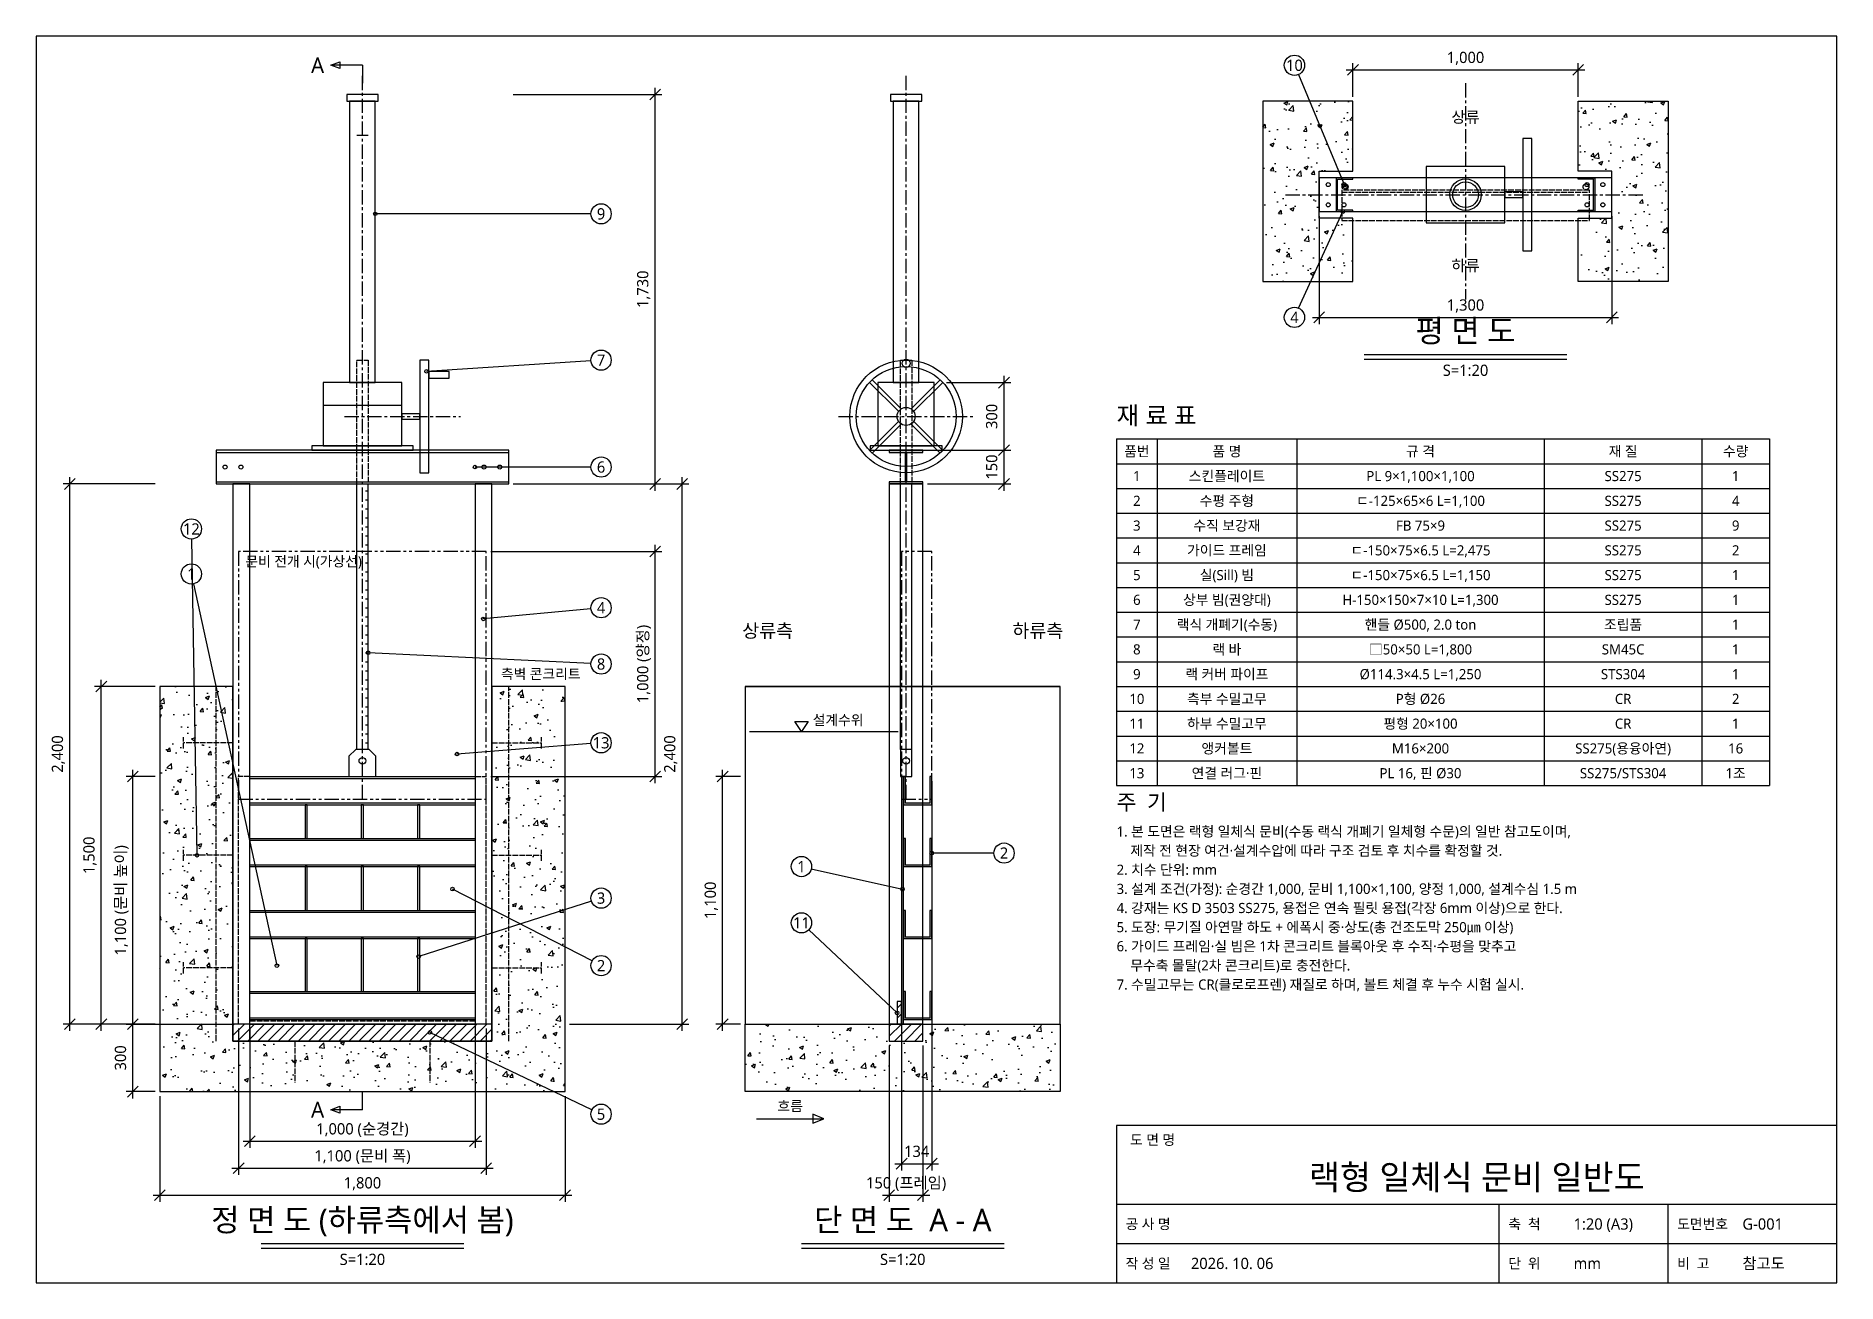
# Model space of a CAD drawing. Header units: millimetres. Extents: x 200 to 8200, y 200 to 5740.
import ezdxf
from ezdxf.enums import TextEntityAlignment as Align

# ---------------------------------------------------------------- set-up
doc = ezdxf.new("R2010")
doc.units = ezdxf.units.MM
doc.header["$LTSCALE"] = 20
for name, pattern in [('CENTER', [5.08, 3.175, -0.635, 0.635, -0.635]), ('DASHED', [1.524, 1.27, -0.254]), ('PHANTOM', [6.35, 3.175, -0.635, 0.635, -0.635, 0.635, -0.635])]:
    doc.linetypes.add(name, pattern=pattern)
for name, color, linetype in [('CEN', 1, 'CENTER'), ('DIM', 3, 'CONTINUOUS'), ('FRM', 7, 'CONTINUOUS'), ('HAT', 8, 'CONTINUOUS'), ('HID', 2, 'DASHED'), ('OUT', 7, 'CONTINUOUS'), ('PHA', 6, 'PHANTOM'), ('SEC', 5, 'CONTINUOUS'), ('THIN', 8, 'CONTINUOUS'), ('TXT', 7, 'CONTINUOUS')]:
    doc.layers.add(name, color=color, linetype=linetype)
doc.styles.add('KOR', font='malgun.ttf')

msp = doc.modelspace()

# ---------------------------------------------------------------- hatches: boundary and pattern name
at = {"layer": 'HAT'}
h = msp.add_hatch(dxfattribs=at)
h.set_pattern_fill('AR-CONC')
h.paths.add_polyline_path([(5650, 5450), (5650, 4650), (6050, 4650), (6050, 4930), (5900, 4930), (5900, 5140), (6050, 5140), (6050, 5450)])
h = msp.add_hatch(dxfattribs=at)
h.set_pattern_fill('AR-CONC')
h.paths.add_polyline_path([(7450, 5450), (7450, 4650), (7050, 4650), (7050, 4930), (7200, 4930), (7200, 5140), (7050, 5140), (7050, 5450)])
h = msp.add_hatch(color=8, dxfattribs=at)
h.dxf.hatch_style = 1
h.paths.add_polyline_path([(5975, 5110), (5975, 4960), (6050, 4960), (6050, 4966.5), (5981.5, 4966.5), (5981.5, 5103.5), (6050, 5103.5), (6050, 5110)])
h = msp.add_hatch(color=8, dxfattribs=at)
h.dxf.hatch_style = 1
h.paths.add_polyline_path([(7125, 5110), (7125, 4960), (7050, 4960), (7050, 4966.5), (7118.5, 4966.5), (7118.5, 5103.5), (7050, 5103.5), (7050, 5110)])
h = msp.add_hatch(color=8, dxfattribs=at)
h.dxf.hatch_style = 1
h.paths.add_polyline_path([(3990, 3750), (4140, 3750), (4140, 3760), (4068.5, 3760), (4068.5, 3890), (4140, 3890), (4140, 3900), (3990, 3900), (3990, 3890), (4061.5, 3890), (4061.5, 3760), (3990, 3760)])
h = msp.add_hatch(dxfattribs=at)
h.set_pattern_fill('AR-CONC')
h.paths.add_polyline_path([(750, 2850), (750, 1050), (2550, 1050), (2550, 2850), (2225, 2850), (2225, 1275), (1075, 1275), (1075, 2850)])
h = msp.add_hatch(color=8, dxfattribs=at)
h.dxf.hatch_style = 1
h.paths.add_polyline_path([(4045, 1350), (4054, 1350), (4054, 2450), (4045, 2450)])
h = msp.add_hatch(color=8, dxfattribs=at)
h.dxf.hatch_style = 1
h.paths.add_polyline_path([(4054, 2325), (4179, 2325), (4179, 2450), (4171, 2450), (4171, 2331), (4062, 2331), (4062, 2450), (4054, 2450)])
h = msp.add_hatch(color=8, dxfattribs=at)
h.dxf.hatch_style = 1
h.paths.add_polyline_path([(4054, 2050), (4179, 2050), (4179, 2175), (4171, 2175), (4171, 2056), (4062, 2056), (4062, 2175), (4054, 2175)])
h = msp.add_hatch(color=8, dxfattribs=at)
h.dxf.hatch_style = 1
h.paths.add_polyline_path([(4054, 1730), (4179, 1730), (4179, 1855), (4171, 1855), (4171, 1736), (4062, 1736), (4062, 1855), (4054, 1855)])
h = msp.add_hatch(dxfattribs=at)
h.set_pattern_fill('ANSI31', scale=10)
h.paths.add_polyline_path([(4025, 1350), (4045, 1350), (4045, 1450), (4025, 1450)])
h = msp.add_hatch(color=8, dxfattribs=at)
h.dxf.hatch_style = 1
h.paths.add_polyline_path([(4054, 1370), (4179, 1370), (4179, 1495), (4171, 1495), (4171, 1376), (4062, 1376), (4062, 1495), (4054, 1495)])
h = msp.add_hatch(dxfattribs=at)
h.set_pattern_fill('ANSI31', scale=10)
h.paths.add_polyline_path([(1075, 1275), (2225, 1275), (2225, 1350), (1075, 1350)])
h = msp.add_hatch(dxfattribs=at)
h.set_pattern_fill('AR-CONC')
h.paths.add_polyline_path([(3350, 1350), (3990, 1350), (3990, 1275), (4140, 1275), (4140, 1350), (4750, 1350), (4750, 1050), (3350, 1050)])
h = msp.add_hatch(dxfattribs=at)
h.set_pattern_fill('ANSI31', scale=10)
h.paths.add_polyline_path([(3990, 1275), (4140, 1275), (4140, 1350), (3990, 1350)])

# ---------------------------------------------------------------- linework, layer by layer
at = {"layer": 'CEN'}
for p, q in [((1650, 2350), (1650, 5570)), ((4065, 2350), (4065, 5570)), ((6550, 5530), (6550, 4570)), ((5750, 5035), (7350, 5035)), ((1570, 4050), (2085, 4050)), ((3765, 4050), (4365, 4050))]:
    msp.add_line(p, q, dxfattribs=at)
at = {"layer": 'DIM'}
for p, q in [((6026, 5566), (6074, 5614)), ((6050, 5470), (6050, 5620)), ((7026, 5566), (7074, 5614)), ((7050, 5470), (7050, 5620)), ((6020, 5590), (7080, 5590)), ((2320, 5480), (2980, 5480)), ((2926, 5456), (2974, 5504)), ((2950, 3720), (2950, 5510)), ((5900, 4940), (5900, 4460)), ((7200, 4940), (7200, 4460)), ((5870, 4490), (7230, 4490)), ((5876, 4466), (5924, 4514)), ((7176, 4466), (7224, 4514)), ((4245, 4200), (4530, 4200)), ((4476, 4176), (4524, 4224)), ((4500, 3870), (4500, 4230)), ((4476, 3876), (4524, 3924)), ((4476, 3876), (4524, 3924)), ((4500, 3720), (4500, 3930)), ((4160, 3900), (4530, 3900)), ((4245, 3900), (4530, 3900)), ((326, 3726), (374, 3774)), ((350, 1320), (350, 3780)), ((2926, 3726), (2974, 3774)), ((3046, 3726), (3094, 3774)), ((3070, 1320), (3070, 3780)), ((4476, 3726), (4524, 3774)), ((730, 3750), (320, 3750)), ((2320, 3750), (2980, 3750)), ((2570, 3750), (3100, 3750)), ((4160, 3750), (4530, 3750)), ((2220, 3450), (2980, 3450)), ((2926, 3426), (2974, 3474)), ((2950, 2420), (2950, 3480)), ((490, 1320), (490, 2880)), ((730, 2850), (460, 2850)), ((466, 2826), (514, 2874)), ((630, 1320), (630, 2480)), ((3250, 1320), (3250, 2480)), ((730, 2450), (600, 2450)), ((606, 2426), (654, 2474)), ((2220, 2450), (2980, 2450)), ((2926, 2426), (2974, 2474)), ((3330, 2450), (3220, 2450)), ((3226, 2426), (3274, 2474)), ((4045, 2430), (4045, 700)), ((4179, 2430), (4179, 700)), ((326, 1326), (374, 1374)), ((466, 1326), (514, 1374)), ((606, 1326), (654, 1374)), ((606, 1326), (654, 1374)), ((630, 1020), (630, 1380)), ((3046, 1326), (3094, 1374)), ((3226, 1326), (3274, 1374)), ((730, 1350), (320, 1350)), ((730, 1350), (460, 1350)), ((730, 1350), (600, 1350)), ((730, 1350), (600, 1350)), ((1100, 1330), (1100, 680)), ((1150, 1330), (1150, 800)), ((2150, 1330), (2150, 800)), ((2200, 1330), (2200, 680)), ((2570, 1350), (3100, 1350)), ((3330, 1350), (3220, 1350)), ((3990, 1255), (3990, 560)), ((4140, 1255), (4140, 560)), ((730, 1050), (600, 1050)), ((606, 1026), (654, 1074)), ((750, 1030), (750, 560)), ((2550, 1030), (2550, 560)), ((1120, 830), (2180, 830)), ((1126, 806), (1174, 854)), ((2126, 806), (2174, 854)), ((1076, 686), (1124, 734)), ((2176, 686), (2224, 734)), ((4015, 730), (4209, 730)), ((4021, 706), (4069, 754)), ((4155, 706), (4203, 754)), ((1070, 710), (2230, 710)), ((720, 590), (2580, 590)), ((726, 566), (774, 614)), ((2526, 566), (2574, 614)), ((3960, 590), (4170, 590)), ((3966, 566), (4014, 614)), ((4116, 566), (4164, 614))]:
    msp.add_line(p, q, dxfattribs=at)
at = {"layer": 'FRM'}
for points in [[(200, 200), (8200, 200), (8200, 5740), (200, 5740)], [(5000, 200), (8200, 200), (8200, 900), (5000, 900)]]:
    msp.add_lwpolyline(points, close=True, dxfattribs=at)
at = {"layer": 'HID'}
for p, q in [((6000, 5046), (7100, 5046)), ((1000, 1275), (1000, 2850)), ((2300, 1275), (2300, 2850)), ((855, 2575), (855, 2625)), ((1075, 2600), (855, 2600)), ((2225, 2600), (2445, 2600)), ((2445, 2575), (2445, 2625)), ((1150, 2450), (1100, 2450)), ((1100, 1350), (1100, 2450)), ((2150, 2450), (2200, 2450)), ((2200, 1350), (2200, 2450)), ((855, 2075), (855, 2125)), ((1075, 2100), (855, 2100)), ((2225, 2100), (2445, 2100)), ((2445, 2075), (2445, 2125)), ((855, 1575), (855, 1625)), ((1075, 1600), (855, 1600)), ((2225, 1600), (2445, 1600)), ((2445, 1575), (2445, 1625)), ((1150, 1365), (2150, 1365)), ((1350, 1275), (1350, 1090)), ((1950, 1275), (1950, 1090))]:
    msp.add_line(p, q, dxfattribs=at)
msp.add_lwpolyline([(6000, 4921), (7100, 4921), (7100, 5055), (6000, 5055)], close=True, dxfattribs=at)
for points in [[(1625, 3750), (1625, 4300), (1675, 4300), (1675, 3750)], [(4040, 3750), (4040, 4300), (4090, 4300), (4090, 3750)]]:
    msp.add_lwpolyline(points, dxfattribs=at)
for centre in [(6015, 5070), (7085, 5070)]:
    msp.add_circle(centre, 13, dxfattribs=at)
at = {"layer": 'OUT'}
for p, q in [((1650, 5610), (1510, 5610)), ((1650, 5610), (1650, 5530)), ((6100, 4325), (7000, 4325)), ((4031.1, 4072.6), (3902.4, 4201.3)), ((4042.4, 4083.9), (3913.7, 4212.6)), ((4087.6, 4083.9), (4216.3, 4212.6)), ((4098.9, 4072.6), (4227.6, 4201.3)), ((4031.1, 4027.4), (3902.4, 3898.7)), ((4042.4, 4016.1), (3913.7, 3887.4)), ((4087.6, 4016.1), (4216.3, 3887.4)), ((4098.9, 4027.4), (4227.6, 3898.7)), ((5000, 3950), (7900, 3950)), ((5000, 3950), (5000, 2410)), ((7900, 3950), (7900, 2410)), ((5000, 3840), (7900, 3840)), ((1625, 2570), (1625, 3750)), ((1675, 2570), (1675, 3750)), ((4040, 2570), (4040, 3750)), ((4090, 2570), (4090, 3750)), ((3350, 2850), (4750, 2850)), ((1150, 2450), (2150, 2450)), ((1150, 2450), (2150, 2450)), ((5000, 2410), (7900, 2410)), ((1150, 2325), (2150, 2325)), ((1150, 2175), (2150, 2175)), ((1150, 2050), (2150, 2050)), ((1150, 1855), (2150, 1855)), ((1150, 1730), (2150, 1730)), ((1150, 1495), (2150, 1495)), ((1150, 1370), (2150, 1370)), ((1150, 1350), (2150, 1350)), ((1650, 970), (1650, 1050)), ((1650, 970), (1510, 970)), ((3400, 930), (3700, 930)), ((5000, 550), (8200, 550)), ((1200, 375), (2100, 375)), ((3600, 375), (4500, 375))]:
    msp.add_line(p, q, dxfattribs=at)
for points in [[(1510, 5610), (1550, 5625), (1550, 5595)], [(1580, 5450), (1720, 5450), (1720, 5480), (1580, 5480)], [(1593, 4200), (1707, 4200), (1707, 5450), (1593, 5450)], [(3995, 5450), (4135, 5450), (4135, 5480), (3995, 5480)], [(4008, 4200), (4122, 4200), (4122, 5450), (4008, 5450)], [(5650, 5450), (5650, 4650), (6050, 4650), (6050, 4930), (5900, 4930), (5900, 5140), (6050, 5140), (6050, 5450)], [(7450, 5450), (7450, 4650), (7050, 4650), (7050, 4930), (7200, 4930), (7200, 5140), (7050, 5140), (7050, 5450)], [(6805, 4785), (6845, 4785), (6845, 5285), (6805, 5285)], [(6375, 4910), (6725, 4910), (6725, 5160), (6375, 5160)], [(5900, 4960), (7200, 4960), (7200, 5110), (5900, 5110)], [(6725, 5023), (6805, 5023), (6805, 5047), (6725, 5047)], [(1905, 3800), (1945, 3800), (1945, 4300), (1905, 4300)], [(1945, 4220), (2035, 4220), (2035, 4250), (1945, 4250)], [(1475, 3920), (1825, 3920), (1825, 4200), (1475, 4200)], [(3940, 3920), (4190, 3920), (4190, 4200), (3940, 4200)], [(1825, 4038), (1905, 4038), (1905, 4062), (1825, 4062)], [(1425, 3900), (1875, 3900), (1875, 3920), (1425, 3920)], [(3905, 3900), (4225, 3900), (4225, 3920), (3905, 3920)], [(1000, 3750), (2300, 3750), (2300, 3900), (1000, 3900)], [(1075, 1275), (1150, 1275), (1150, 3750), (1075, 3750)], [(2150, 1275), (2225, 1275), (2225, 3750), (2150, 3750)], [(750, 2850), (750, 1050), (2550, 1050), (2550, 2850), (2225, 2850), (2225, 1275), (1075, 1275), (1075, 2850)], [(3600, 2650), (3570, 2695), (3630, 2695)], [(1590, 2450), (1710, 2450), (1710, 2540), (1680, 2570), (1620, 2570), (1590, 2540)], [(4040, 2450), (4090, 2450), (4090, 2570), (4040, 2570)], [(1395, 2175), (1405, 2175), (1405, 2325), (1395, 2325)], [(1645, 2175), (1655, 2175), (1655, 2325), (1645, 2325)], [(1895, 2175), (1905, 2175), (1905, 2325), (1895, 2325)], [(1395, 1855), (1405, 1855), (1405, 2050), (1395, 2050)], [(1645, 1855), (1655, 1855), (1655, 2050), (1645, 2050)], [(1895, 1855), (1905, 1855), (1905, 2050), (1895, 2050)], [(1395, 1495), (1405, 1495), (1405, 1730), (1395, 1730)], [(1645, 1495), (1655, 1495), (1655, 1730), (1645, 1730)], [(1895, 1495), (1905, 1495), (1905, 1730), (1895, 1730)], [(4025, 1350), (4045, 1350), (4045, 1450), (4025, 1450)], [(1075, 1275), (2225, 1275), (2225, 1350), (1075, 1350)], [(3350, 1350), (3990, 1350), (3990, 1275), (4140, 1275), (4140, 1350), (4750, 1350), (4750, 1050), (3350, 1050)], [(3990, 1275), (4140, 1275), (4140, 1350), (3990, 1350)], [(1510, 970), (1550, 985), (1550, 955)], [(3700, 930), (3650, 950), (3650, 910)]]:
    msp.add_lwpolyline(points, close=True, dxfattribs=at)
for centre, radius in [((6550, 5035), 70), ((4065, 4050), 250), ((4065, 4050), 222), ((4065, 4286), 18), ((4065, 4050), 40), ((1650, 2520), 15), ((4065, 2520), 15)]:
    msp.add_circle(centre, radius, dxfattribs=at)
at = {"layer": 'PHA'}
msp.add_line((1625, 5300), (1675, 5300), dxfattribs=at)
for points in [[(1100, 2350), (2200, 2350), (2200, 3450), (1100, 3450)], [(4045, 2350), (4179, 2350), (4179, 3450), (4045, 3450)]]:
    msp.add_lwpolyline(points, close=True, dxfattribs=at)
at = {"layer": 'SEC'}
for points in [[(5975, 5110), (5975, 4960), (6050, 4960), (6050, 4966.5), (5981.5, 4966.5), (5981.5, 5103.5), (6050, 5103.5), (6050, 5110)], [(7125, 5110), (7125, 4960), (7050, 4960), (7050, 4966.5), (7118.5, 4966.5), (7118.5, 5103.5), (7050, 5103.5), (7050, 5110)], [(3990, 3750), (4140, 3750), (4140, 3760), (4068.5, 3760), (4068.5, 3890), (4140, 3890), (4140, 3900), (3990, 3900), (3990, 3890), (4061.5, 3890), (4061.5, 3760), (3990, 3760)], [(4045, 1350), (4054, 1350), (4054, 2450), (4045, 2450)], [(4054, 2325), (4179, 2325), (4179, 2450), (4171, 2450), (4171, 2331), (4062, 2331), (4062, 2450), (4054, 2450)], [(4054, 2050), (4179, 2050), (4179, 2175), (4171, 2175), (4171, 2056), (4062, 2056), (4062, 2175), (4054, 2175)], [(4054, 1730), (4179, 1730), (4179, 1855), (4171, 1855), (4171, 1736), (4062, 1736), (4062, 1855), (4054, 1855)], [(4054, 1370), (4179, 1370), (4179, 1495), (4171, 1495), (4171, 1376), (4062, 1376), (4062, 1495), (4054, 1495)]]:
    msp.add_lwpolyline(points, close=True, dxfattribs=at)
at = {"layer": 'THIN'}
for p, q in [((5807.3, 5568.5), (6015, 5070)), ((5808.7, 4530.9), (6005, 4960)), ((2665, 4950), (1707, 4950)), ((2665.1, 4297.1), (1935, 4250)), ((6100, 4305), (7000, 4305)), ((1475, 4100), (1825, 4100)), ((5180, 3950), (5180, 2410)), ((5800, 3950), (5800, 2410)), ((6900, 3950), (6900, 2410)), ((7600, 3950), (7600, 2410)), ((1000, 3890), (2300, 3890)), ((1000, 3760), (2300, 3760)), ((2665, 3825), (2150, 3825)), ((1663, 3720), (1675, 3720)), ((1663, 3680), (1675, 3680)), ((5000, 3730), (7900, 3730)), ((1663, 3640), (1675, 3640)), ((1663, 3600), (1675, 3600)), ((5000, 3620), (7900, 3620)), ((1663, 3560), (1675, 3560)), ((1663, 3520), (1675, 3520)), ((890.8, 3505), (915, 2100)), ((1663, 3480), (1675, 3480)), ((1663, 3440), (1675, 3440)), ((5000, 3510), (7900, 3510)), ((1663, 3400), (1675, 3400)), ((1663, 3360), (1675, 3360)), ((5000, 3400), (7900, 3400)), ((899.6, 3306), (1270, 1610)), ((1663, 3320), (1675, 3320)), ((1663, 3280), (1675, 3280)), ((5000, 3290), (7900, 3290)), ((1663, 3240), (1675, 3240)), ((1663, 3200), (1675, 3200)), ((1663, 3160), (1675, 3160)), ((1663, 3120), (1675, 3120)), ((2665.2, 3195.7), (2187, 3150)), ((5000, 3180), (7900, 3180)), ((1663, 3080), (1675, 3080)), ((1663, 3040), (1675, 3040)), ((5000, 3070), (7900, 3070)), ((1663, 3000), (1675, 3000)), ((1663, 2960), (1675, 2960)), ((2665.1, 2952.2), (1675, 3000)), ((5000, 2960), (7900, 2960)), ((1663, 2920), (1675, 2920)), ((1663, 2880), (1675, 2880)), ((1663, 2840), (1675, 2840)), ((1663, 2800), (1675, 2800)), ((5000, 2850), (7900, 2850)), ((1663, 2760), (1675, 2760)), ((1663, 2720), (1675, 2720)), ((5000, 2740), (7900, 2740)), ((1663, 2680), (1675, 2680)), ((1663, 2640), (1675, 2640)), ((3370, 2650), (4030, 2650)), ((1663, 2600), (1675, 2600)), ((2665.1, 2596.5), (2070, 2550)), ((5000, 2630), (7900, 2630)), ((5000, 2520), (7900, 2520)), ((1150, 2442), (2150, 2442)), ((1150, 2333), (2150, 2333)), ((1150, 2167), (2150, 2167)), ((4455, 2110), (4179, 2110)), ((1150, 2058), (2150, 2058)), ((3643.9, 2040.2), (4049, 1950)), ((2670, 1630.6), (2050, 1950)), ((1150, 1847), (2150, 1847)), ((2667.2, 1896.2), (1900, 1650)), ((3632.8, 1769.2), (4025, 1400)), ((1150, 1738), (2150, 1738)), ((1150, 1487), (2150, 1487)), ((1150, 1378), (2150, 1378)), ((600, 1350), (1075, 1350)), ((2669.4, 969.4), (1950, 1313)), ((6700, 200), (6700, 550)), ((7450, 200), (7450, 550)), ((1200, 355), (2100, 355)), ((3600, 355), (4500, 355)), ((5000, 375), (8200, 375))]:
    msp.add_line(p, q, dxfattribs=at)
for points in [[(3990, 1350), (4140, 1350), (4140, 3750), (3990, 3750)], [(3350, 1350), (4750, 1350), (4750, 2850), (3350, 2850)]]:
    msp.add_lwpolyline(points, close=True, dxfattribs=at)
for centre, radius in [((5790, 5610), 45), ((5940, 5080), 9), ((6010, 5080), 9), ((6015, 5070), 8), ((6550, 5035), 57), ((7090, 5080), 9), ((7160, 5080), 9), ((2710, 4950), 45), ((5940, 4990), 9), ((6005, 4960), 8), ((6010, 4990), 9), ((7090, 4990), 9), ((7160, 4990), 9), ((1707, 4950), 8), ((5790, 4490), 45), ((2710, 4300), 45), ((1935, 4250), 8), ((2710, 3825), 45), ((1040, 3825), 9), ((1110, 3825), 9), ((2150, 3825), 8), ((2190, 3825), 9), ((2260, 3825), 9), ((890, 3550), 45), ((890, 3350), 45), ((2710, 3200), 45), ((2187, 3150), 8), ((1675, 3000), 8), ((2710, 2950), 45), ((2710, 2600), 45), ((2070, 2550), 8), ((915, 2100), 8), ((3600, 2050), 45), ((4179, 2110), 8), ((4500, 2110), 45), ((2050, 1950), 8), ((2710, 1910), 45), ((4049, 1950), 8), ((3600, 1800), 45), ((1270, 1610), 8), ((1900, 1650), 8), ((2710, 1610), 45), ((4025, 1400), 8), ((1950, 1313), 8), ((2710, 950), 45)]:
    msp.add_circle(centre, radius, dxfattribs=at)

# ---------------------------------------------------------------- texts
at = {"layer": 'TXT', "style": 'KOR'}
for p in [(1480, 5610), (1480, 970)]:
    msp.add_text('A', height=70, dxfattribs=at).set_placement(p, align=Align.MIDDLE_RIGHT)
for s, height, p in [('10', 50, (5790, 5610)), ('상류', 50, (6550, 5380)), ('9', 50, (2710, 4950)), ('하류', 50, (6550, 4720)), ('4', 50, (5790, 4490)), ('7', 50, (2710, 4300)), ('품번', 45, (5090, 3895)), ('품 명', 45, (5490, 3895)), ('규 격', 45, (6350, 3895)), ('재 질', 45, (7250, 3895)), ('수량', 45, (7750, 3895)), ('6', 50, (2710, 3825)), ('1', 45, (5090, 3785)), ('스킨플레이트', 45, (5490, 3785)), ('PL 9×1,100×1,100', 45, (6350, 3785)), ('SS275', 45, (7250, 3785)), ('1', 45, (7750, 3785)), ('2', 45, (5090, 3675)), ('수평 주형', 45, (5490, 3675)), ('ㄷ-125×65×6 L=1,100', 45, (6350, 3675)), ('SS275', 45, (7250, 3675)), ('4', 45, (7750, 3675)), ('12', 50, (890, 3550)), ('3', 45, (5090, 3565)), ('수직 보강재', 45, (5490, 3565)), ('FB 75×9', 45, (6350, 3565)), ('SS275', 45, (7250, 3565)), ('9', 45, (7750, 3565)), ('4', 45, (5090, 3455)), ('가이드 프레임', 45, (5490, 3455)), ('ㄷ-150×75×6.5 L=2,475', 45, (6350, 3455)), ('SS275', 45, (7250, 3455)), ('2', 45, (7750, 3455)), ('1', 50, (890, 3350)), ('5', 45, (5090, 3345)), ('실(Sill) 빔', 45, (5490, 3345)), ('ㄷ-150×75×6.5 L=1,150', 45, (6350, 3345)), ('SS275', 45, (7250, 3345)), ('1', 45, (7750, 3345)), ('4', 50, (2710, 3200)), ('6', 45, (5090, 3235)), ('상부 빔(권양대)', 45, (5490, 3235)), ('H-150×150×7×10 L=1,300', 45, (6350, 3235)), ('SS275', 45, (7250, 3235)), ('1', 45, (7750, 3235)), ('7', 45, (5090, 3125)), ('랙식 개폐기(수동)', 45, (5490, 3125)), ('핸들 Ø500, 2.0 ton', 45, (6350, 3125)), ('조립품', 45, (7250, 3125)), ('1', 45, (7750, 3125)), ('랙 바', 45, (5490, 3015)), ('□50×50 L=1,800', 45, (6350, 3015)), ('8', 50, (2710, 2950)), ('8', 45, (5090, 3015)), ('SM45C', 45, (7250, 3015)), ('1', 45, (7750, 3015)), ('9', 45, (5090, 2905)), ('랙 커버 파이프', 45, (5490, 2905)), ('Ø114.3×4.5 L=1,250', 45, (6350, 2905)), ('STS304', 45, (7250, 2905)), ('1', 45, (7750, 2905)), ('10', 45, (5090, 2795)), ('측부 수밀고무', 45, (5490, 2795)), ('P형 Ø26', 45, (6350, 2795)), ('CR', 45, (7250, 2795)), ('2', 45, (7750, 2795)), ('11', 45, (5090, 2685)), ('하부 수밀고무', 45, (5490, 2685)), ('평형 20×100', 45, (6350, 2685)), ('CR', 45, (7250, 2685)), ('1', 45, (7750, 2685)), ('13', 50, (2710, 2600)), ('12', 45, (5090, 2575)), ('앵커볼트', 45, (5490, 2575)), ('M16×200', 45, (6350, 2575)), ('SS275(용융아연)', 45, (7250, 2575)), ('16', 45, (7750, 2575)), ('13', 45, (5090, 2465)), ('연결 러그·핀', 45, (5490, 2465)), ('PL 16, 핀 Ø30', 45, (6350, 2465)), ('SS275/STS304', 45, (7250, 2465)), ('1조', 45, (7750, 2465)), ('2', 50, (4500, 2110)), ('1', 50, (3600, 2050)), ('3', 50, (2710, 1910)), ('11', 50, (3600, 1800)), ('2', 50, (2710, 1610)), ('5', 50, (2710, 950)), ('랙형 일체식 문비 일반도', 110, (6600, 670))]:
    msp.add_text(s, height=height, dxfattribs=at).set_placement(p, align=Align.MIDDLE_CENTER)
for s, height, p in [('1,000', 50, (6550, 5605)), ('1,300', 50, (6550, 4505)), ('평 면 도', 100, (6550, 4350)), ('상류측', 60, (3450, 3050)), ('하류측', 60, (4650, 3050)), ('흐름', 45, (3550, 950)), ('1,000 (순경간)', 50, (1650, 845)), ('134', 50, (4112, 745)), ('1,100 (문비 폭)', 50, (1650, 725)), ('1,800', 50, (1650, 605)), ('150 (프레임)', 50, (4065, 605)), ('정 면 도 (하류측에서 봄)', 100, (1650, 400)), ('단 면 도  A - A', 100, (4050, 400))]:
    msp.add_text(s, height=height, dxfattribs=at).set_placement(p, align=Align.BOTTOM_CENTER)
for s, p in [('1,730', (2935, 4615)), ('300', (4485, 4050)), ('150', (4485, 3825)), ('1,000 (양정)', (2935, 2950)), ('2,400', (335, 2550)), ('2,400', (3055, 2550)), ('1,500', (475, 2100)), ('1,100 (문비 높이)', (615, 1900)), ('1,100', (3235, 1900)), ('300', (615, 1200))]:
    msp.add_text(s, height=50, rotation=90, dxfattribs=at).set_placement(p, align=Align.BOTTOM_CENTER)
for p in [(6550, 4280), (1650, 330), (4050, 330)]:
    msp.add_text('S=1:20', height=50, dxfattribs=at).set_placement(p, align=Align.TOP_CENTER)
for s, height, p in [('재 료 표', 80, (5000, 3990)), ('문비 전개 시(가상선)', 45, (1130, 3370)), ('측벽 콘크리트', 45, (2265, 2870)), ('설계수위', 45, (3650, 2665)), ('주  기', 70, (5000, 2280)), ('1. 본 도면은 랙형 일체식 문비(수동 랙식 개폐기 일체형 수문)의 일반 참고도이며,', 45, (5000, 2170)), ('    제작 전 현장 여건·설계수압에 따라 구조 검토 후 치수를 확정할 것.', 45, (5000, 2085)), ('2. 치수 단위: mm', 45, (5000, 2000)), ('3. 설계 조건(가정): 순경간 1,000, 문비 1,100×1,100, 양정 1,000, 설계수심 1.5 m', 45, (5000, 1915)), ('4. 강재는 KS D 3503 SS275, 용접은 연속 필릿 용접(각장 6mm 이상)으로 한다.', 45, (5000, 1830)), ('5. 도장: 무기질 아연말 하도 + 에폭시 중·상도(총 건조도막 250㎛ 이상)', 45, (5000, 1745)), ('6. 가이드 프레임·실 빔은 1차 콘크리트 블록아웃 후 수직·수평을 맞추고', 45, (5000, 1660)), ('    무수축 몰탈(2차 콘크리트)로 충전한다.', 45, (5000, 1575)), ('7. 수밀고무는 CR(클로로프렌) 재질로 하며, 볼트 체결 후 누수 시험 실시.', 45, (5000, 1490)), ('도 면 명', 45, (5060, 800))]:
    msp.add_text(s, height=height, dxfattribs=at).set_placement(p, align=Align.BOTTOM_LEFT)
for s, height, p in [('공 사 명', 45, (5040, 462)), ('축  척', 45, (6740, 462)), ('1:20 (A3)', 50, (7030, 462)), ('도면번호', 45, (7490, 462)), ('G-001', 50, (7780, 462)), ('작 성 일', 45, (5040, 287)), ('2026. 10. 06', 50, (5330, 287)), ('단  위', 45, (6740, 287)), ('mm', 50, (7030, 287)), ('비  고', 45, (7490, 287)), ('참고도', 50, (7780, 287))]:
    msp.add_text(s, height=height, dxfattribs=at).set_placement(p, align=Align.MIDDLE_LEFT)

doc.saveas('drawing.dxf')
